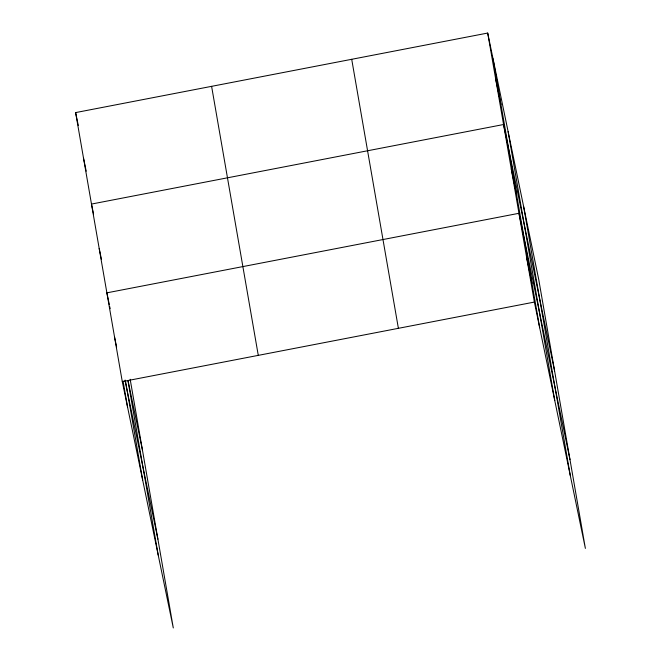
<?xml version="1.0" encoding="UTF-8"?>
<svg xmlns="http://www.w3.org/2000/svg" width="661" height="661" viewBox="0 0 661 661"><rect width="100%" height="100%" fill="white"/><g stroke="black" fill="none" stroke-linecap="round" stroke-linejoin="round"><path stroke-width="0.99" d="M130.159 379.249L173.298 627.95L122.285 381.62L75.618 112.593L487.702 33.05L538.715 279.38L585.382 548.407L534.369 302.077L487.702 33.05M122.285 381.62L534.369 302.077M495.634 78.783L500.955 104.463M554.579 370.846L503.566 124.516L91.482 204.067L93.532 213.941M511.267 168.91L516.588 194.582M569.98 459.626L518.968 213.296L106.884 292.84L109.338 304.696M526.668 257.691L531.989 283.362M75.618 112.593L78.279 125.433M83.55 158.326L86.211 171.166M128.044 380.612L142.495 450.389M99.183 248.453L101.439 259.319M109.751 306.671L110.156 308.646M124.979 380.207L157.896 539.169M114.584 337.234L116.633 347.108M523.636 206.562L570.303 475.59M508.094 131.539L554.769 400.566M493.015 58.722L539.69 327.757M351.71 59.3L398.385 328.327M211.603 86.343L258.277 355.37M127.945 380.604L158.219 555.133M125.359 380.232L142.685 480.109M123.053 381.067L127.606 407.3"/></g></svg>
